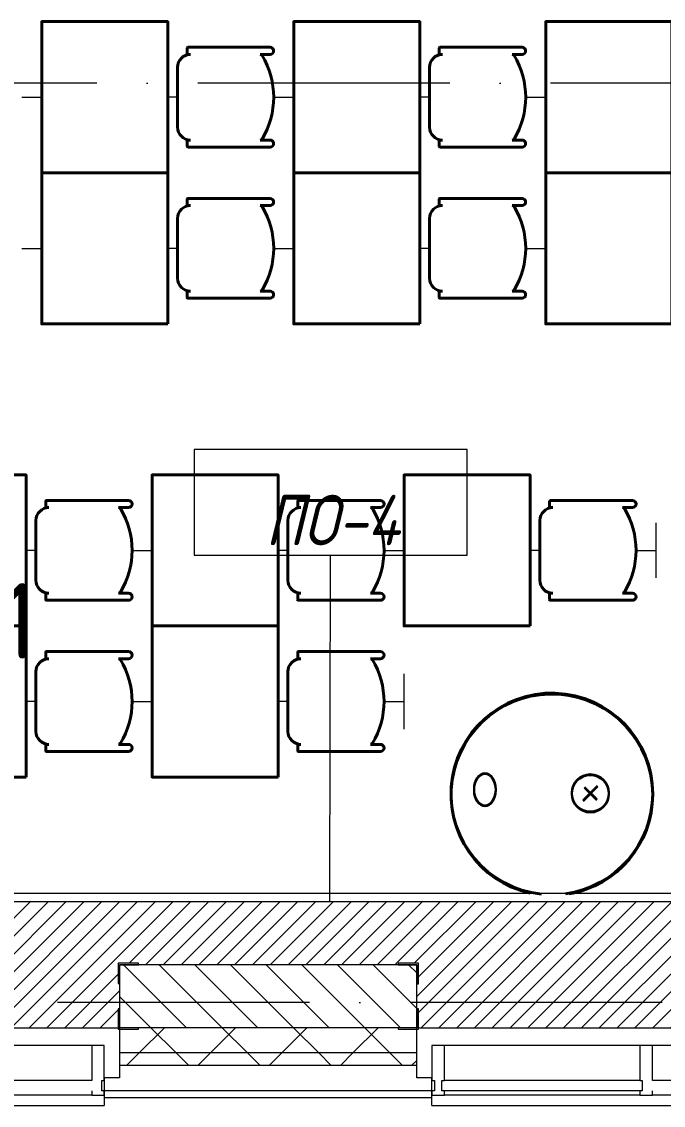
# Model space of a CAD drawing. Header units: millimetres. Extents: x -6467 to 105918, y -7090 to 92481.
# Drawn here: x 50372 to 52919, y 54873 to 59176 of the extents above; entities that cross this region are included whole.
import ezdxf

# ---------------------------------------------------------------- set-up
doc = ezdxf.new("R2010")
doc.units = ezdxf.units.MM
doc.linetypes.add('50_200_ШТРИХ_1Т_ш5_п1_п1_', pattern=[1400, 1000, -200, 0, -200])
doc.linetypes.add('IMPORT-ACAD_ISO02W100', pattern=[3000, 2400, -600])
for name, color, linetype, lineweight in [('A-FLOR', 7, 'Continuous', 9), ('A-FLOR-IDEN', 7, 'Continuous', 9), ('A-GLAZ', 7, 'Continuous', 5), ('A-GLAZ-CWMG', 7, 'Continuous', 9), ('A-GLAZ-CWMG-1', 7, 'Continuous', 20), ('A-WALL', 7, 'Continuous', 5), ('A-WALL-FNSH-1', 7, 'Continuous', 5), ('A-WALL-IDEN', 7, 'Continuous', 9), ('I-WALL', 7, 'Continuous', 5)]:
    doc.layers.add(name, color=color, linetype=linetype, lineweight=lineweight)
for name, color, linetype, lineweight, true_color in [('A-FLOR-PATT-1', 7, 'Continuous', 5, 0xd61c12), ('A-GENM-1', 7, 'Continuous', 9, 0xaaaaaa), ('A-GENM-2', 7, 'Continuous', 20, 0xaaaaaa), ('мебель 2 этаж-1', 7, 'Continuous', 40, 0xaaaaaa), ('Оси-3', 7, '50_200_ШТРИХ_1Т_ш5_п1_п1_', 9, 0xaaaaaa), ('ТХ_невидимый-1', 7, 'IMPORT-ACAD_ISO02W100', 20, 0xaaaaaa), ('ТХ_функционал-2', 7, 'Continuous', 40, 0xaaaaaa), ('ТХ_функционал-9', 7, 'Continuous', 30, 0xaaaaaa)]:
    doc.layers.add(name, color=color, linetype=linetype, lineweight=lineweight, true_color=true_color)
doc.styles.add('GOST Common', font='GOST_Common.ttf', dxfattribs={"height": 300})
doc.styles.add('GOST Common_I', font='GOST_Common Italic.ttf', dxfattribs={"width": 0.9, "height": 200})
pattern_1 = [(45, (0, 0), (-141.42136, 141.42136), []), (135, (0, 0), (-141.42136, -141.42136), [])]

# ---------------------------------------------------------------- blocks, each defined once
blk = doc.blocks.new('Прямоугольный импост - Импост структурный с накладкой - 180мм-22437111-АИ_План этажа Радиаторы_2')
at = {"layer": 'A-GLAZ-CWMG-1'}
for p, q in [((-50, 0), (-50, 17)), ((-50, 17), (0, 17)), ((0, 0), (-10, 0)), ((-10, 0), (-10, -40)), ((0, 17), (0, 0)), ((-50, -180), (-50, -40)), ((-10, -40), (0, -40)), ((0, -40), (0, -180)), ((0, -180), (-50, -180))]:
    blk.add_line(p, q, dxfattribs=at)
blk = doc.blocks.new('Прямоугольный импост - Импост структурный с накладкой - 180мм-V232-АИ_План этажа Радиаторы_2')
at = {"layer": 'A-GLAZ-CWMG'}
for p, q in [((6637, 55111), (5862, 55111)), ((6637, 54914), (5862, 54914))]:
    blk.add_line(p, q, dxfattribs=at)
blk = doc.blocks.new('Прямоугольный импост - Импост структурный с накладкой - 180мм-V231-АИ_План этажа Радиаторы_2')
at = {"layer": 'A-GLAZ-CWMG'}
for p, q in [((49825, 55111), (49050, 55111)), ((49825, 54931), (49050, 54931)), ((49825, 54914), (49050, 54914))]:
    blk.add_line(p, q, dxfattribs=at)
blk = doc.blocks.new('Прямоугольный импост - Импост структурный с накладкой - 180мм-V237-АИ_План этажа Радиаторы_2')
at = {"layer": 'A-GLAZ-CWMG-1'}
for p, q in [((-25, 0), (-25, 17)), ((-25, 17), (25, 17)), ((-15, 0), (-25, 0)), ((-15, -40), (-15, 0)), ((25, 17), (25, 0)), ((-25, -180), (-25, -40)), ((-25, -40), (-15, -40)), ((25, -40), (25, -180)), ((25, -180), (-25, -180))]:
    blk.add_line(p, q, dxfattribs=at)
blk = doc.blocks.new('Прямоугольный импост - Импост структурный с накладкой - 180мм-22437157-АИ_План этажа Радиаторы_2')
at = {"layer": 'A-GLAZ-CWMG-1'}
for p, q in [((0, 17), (-50, 17)), ((-50, 17), (-50, 0)), ((-50, 0), (-40, 0)), ((-40, 0), (-40, -40)), ((-10, -40), (-10, 0)), ((-10, 0), (0, 0)), ((0, 0), (0, 17)), ((-40, -40), (-50, -40)), ((-50, -40), (-50, -180)), ((0, -40), (-10, -40)), ((0, -180), (0, -40)), ((-50, -180), (0, -180))]:
    blk.add_line(p, q, dxfattribs=at)
blk = doc.blocks.new('Фахверк _газобетон торцы_351 - Фахверк _газобетон торцы_-25574743-АИ_План этажа Радиаторы_2')
at = {"layer": 'A-GENM-2'}
for p, q in [((89406, 11134.7), (89325, 11134.7)), ((89325, 11134.7), (89325, 11128.7)), ((89325, 11128.7), (89400, 11128.7)), ((89400, 11128.7), (89400, 11053.7)), ((89406, 11053.7), (89406, 11134.7)), ((89400, 11053.7), (89406, 11053.7)), ((89400, 10953.7), (89400, 10878.7)), ((89406, 10953.7), (89400, 10953.7)), ((89406, 10872.7), (89406, 10953.7)), ((89400, 10878.7), (89325, 10878.7)), ((89325, 10878.7), (89325, 10872.7)), ((89325, 10872.7), (89406, 10872.7))]:
    blk.add_line(p, q, dxfattribs=at)
blk = doc.blocks.new('Фахверк _газобетон торцы_354 - Фахверк _газобетон торцы_-25574803-АИ_План этажа Радиаторы_2')
at = {"layer": 'A-GENM-2'}
for p, q in [((89406, 156989.3), (89325, 156989.3)), ((89325, 156989.3), (89325, 156983.3)), ((89325, 156983.3), (89400, 156983.3)), ((89400, 156983.3), (89400, 156908.3)), ((89406, 156908.3), (89406, 156989.3)), ((89400, 156908.3), (89406, 156908.3)), ((89406, 156808.3), (89400, 156808.3)), ((89400, 156808.3), (89400, 156733.3)), ((89406, 156727.3), (89406, 156808.3)), ((89400, 156733.3), (89325, 156733.3)), ((89325, 156733.3), (89325, 156727.3)), ((89325, 156727.3), (89406, 156727.3))]:
    blk.add_line(p, q, dxfattribs=at)
blk = doc.blocks.new('Отлив_СКБ - Отлив витража-V398-АИ_План этажа Радиаторы_2')
at = {"layer": 'A-GLAZ'}
for p, q in [((0, 69), (0, 100)), ((1700, 100), (0, 100)), ((1700, 100), (1700, 69)), ((875, 2), (1650, 2)), ((825, 0), (50, 0)), ((1650, 0), (875, 0))]:
    blk.add_line(p, q, dxfattribs=at)
blk = doc.blocks.new('мебель 2 этаж-28800768-АИ_План этажа Радиаторы_2')
at = {"layer": 'ТХ_невидимый-1'}
for p, q in [((52715.5, 60481.4), (52715.5, 60700.1)), ((53215.5, 60481.4), (53215.5, 60700.1)), ((53715.5, 60481.4), (53715.5, 60700.1)), ((54215.5, 60481.4), (54215.5, 60700.1)), ((54715.5, 60481.4), (54715.5, 60700.1)), ((52635.7, 60590.8), (52715.5, 60590.8)), ((53254.5, 60590.8), (53215.5, 60590.8)), ((53635.7, 60590.8), (53715.5, 60590.8)), ((54254.5, 60590.8), (54215.5, 60590.8)), ((54635.7, 60590.8), (54715.5, 60590.8)), ((52715.5, 59881.4), (52715.5, 60100.1)), ((53215.5, 59881.4), (53215.5, 60100.1)), ((53715.5, 59881.4), (53715.5, 60100.1)), ((54215.5, 59881.4), (54215.5, 60100.1)), ((54715.5, 59881.4), (54715.5, 60100.1)), ((52635.7, 59990.8), (52715.5, 59990.8)), ((53254.5, 59990.8), (53215.5, 59990.8)), ((53635.7, 59990.8), (53715.5, 59990.8)), ((54254.5, 59990.8), (54215.5, 59990.8)), ((54635.7, 59990.8), (54715.5, 59990.8)), ((52653.5, 58682.2), (52653.5, 58900.8)), ((53153.5, 58682.2), (53153.5, 58900.8)), ((53653.5, 58682.2), (53653.5, 58900.8)), ((54153.5, 58682.2), (54153.5, 58900.8)), ((54653.5, 58682.2), (54653.5, 58900.8)), ((55153.5, 58682.2), (55153.5, 58900.8)), ((52692.5, 58791.5), (52653.5, 58791.5)), ((53073.7, 58791.5), (53153.5, 58791.5)), ((53692.5, 58791.5), (53653.5, 58791.5)), ((54073.7, 58791.5), (54153.5, 58791.5)), ((54692.5, 58791.5), (54653.5, 58791.5)), ((55073.7, 58791.5), (55153.5, 58791.5)), ((52653.5, 58082.2), (52653.5, 58300.8)), ((53153.5, 58082.2), (53153.5, 58300.8)), ((53653.5, 58082.2), (53653.5, 58300.8)), ((54153.5, 58082.2), (54153.5, 58300.8)), ((52692.5, 58191.5), (52653.5, 58191.5)), ((53073.7, 58191.5), (53153.5, 58191.5)), ((53692.5, 58191.5), (53653.5, 58191.5)), ((54073.7, 58191.5), (54153.5, 58191.5))]:
    blk.add_line(p, q, dxfattribs=at)
at = {"layer": 'ТХ_функционал-2'}
for p, q in [((53293, 60763.3), (53293, 60786.4)), ((53295.5, 60788.9), (53621.6, 60788.9)), ((53305.8, 60760.7), (53295.5, 60760.7)), ((53621.6, 60760.7), (53582.3, 60760.7)), ((54293, 60763.3), (54293, 60786.4)), ((54295.5, 60788.9), (54621.6, 60788.9)), ((54305.8, 60760.7), (54295.5, 60760.7)), ((54621.6, 60760.7), (54582.3, 60760.7)), ((53254.5, 60472.1), (53254.5, 60709.5)), ((54254.5, 60472.1), (54254.5, 60709.5)), ((53293, 60395.1), (53293, 60418.2)), ((53295.5, 60420.8), (53305.8, 60420.8)), ((53582.3, 60420.8), (53621.6, 60420.8)), ((54293, 60395.1), (54293, 60418.2)), ((54295.5, 60420.8), (54305.8, 60420.8)), ((54582.3, 60420.8), (54621.6, 60420.8)), ((53621.6, 60392.6), (53295.5, 60392.6)), ((54621.6, 60392.6), (54295.5, 60392.6)), ((53293, 60163.3), (53293, 60186.4)), ((53295.5, 60188.9), (53621.6, 60188.9)), ((53305.8, 60160.7), (53295.5, 60160.7)), ((53621.6, 60160.7), (53582.3, 60160.7)), ((54293, 60163.3), (54293, 60186.4)), ((54295.5, 60188.9), (54621.6, 60188.9)), ((54305.8, 60160.7), (54295.5, 60160.7)), ((54621.6, 60160.7), (54582.3, 60160.7)), ((53254.5, 59872.1), (53254.5, 60109.5)), ((54254.5, 59872.1), (54254.5, 60109.5)), ((53293, 59795.1), (53293, 59818.2)), ((53295.5, 59820.8), (53305.8, 59820.8)), ((53582.3, 59820.8), (53621.6, 59820.8)), ((54293, 59795.1), (54293, 59818.2)), ((54295.5, 59820.8), (54305.8, 59820.8)), ((54582.3, 59820.8), (54621.6, 59820.8)), ((53621.6, 59792.6), (53295.5, 59792.6)), ((54621.6, 59792.6), (54295.5, 59792.6)), ((52733.5, 58989.7), (53059.6, 58989.7)), ((53733.5, 58989.7), (54059.6, 58989.7)), ((54733.5, 58989.7), (55059.6, 58989.7)), ((52731, 58964), (52731, 58987.1)), ((52743.8, 58961.5), (52733.5, 58961.5)), ((53059.6, 58961.5), (53020.3, 58961.5)), ((53731, 58964), (53731, 58987.1)), ((53743.8, 58961.5), (53733.5, 58961.5)), ((54059.6, 58961.5), (54020.3, 58961.5)), ((54731, 58964), (54731, 58987.1)), ((54743.8, 58961.5), (54733.5, 58961.5)), ((55059.6, 58961.5), (55020.3, 58961.5)), ((52692.5, 58672.8), (52692.5, 58910.2)), ((53692.5, 58672.8), (53692.5, 58910.2)), ((54692.5, 58672.8), (54692.5, 58910.2)), ((52731, 58595.9), (52731, 58619)), ((52733.5, 58621.5), (52743.8, 58621.5)), ((53020.3, 58621.5), (53059.6, 58621.5)), ((53731, 58595.9), (53731, 58619)), ((53733.5, 58621.5), (53743.8, 58621.5)), ((54020.3, 58621.5), (54059.6, 58621.5)), ((54731, 58595.9), (54731, 58619)), ((54733.5, 58621.5), (54743.8, 58621.5)), ((55020.3, 58621.5), (55059.6, 58621.5)), ((53059.6, 58593.3), (52733.5, 58593.3)), ((54059.6, 58593.3), (53733.5, 58593.3)), ((55059.6, 58593.3), (54733.5, 58593.3)), ((52731, 58364), (52731, 58387.1)), ((52733.5, 58389.7), (53059.6, 58389.7)), ((53731, 58364), (53731, 58387.1)), ((53733.5, 58389.7), (54059.6, 58389.7)), ((52743.8, 58361.5), (52733.5, 58361.5)), ((53059.6, 58361.5), (53020.3, 58361.5)), ((53743.8, 58361.5), (53733.5, 58361.5)), ((54059.6, 58361.5), (54020.3, 58361.5)), ((52692.5, 58072.8), (52692.5, 58310.2)), ((53692.5, 58072.8), (53692.5, 58310.2)), ((52731, 57995.9), (52731, 58019)), ((52733.5, 58021.5), (52743.8, 58021.5)), ((53020.3, 58021.5), (53059.6, 58021.5)), ((53731, 57995.9), (53731, 58019)), ((53733.5, 58021.5), (53743.8, 58021.5)), ((54020.3, 58021.5), (54059.6, 58021.5)), ((53059.6, 57993.3), (52733.5, 57993.3)), ((54059.6, 57993.3), (53733.5, 57993.3))]:
    blk.add_line(p, q, dxfattribs=at)
at = {"layer": 'ТХ_функционал-2', "flags": 128}
for points in [[(53215.5, 60290.8), (53215.5, 60890.8), (52715.5, 60890.8), (52715.5, 60290.8)], [(54215.5, 60290.8), (54215.5, 60890.8), (53715.5, 60890.8), (53715.5, 60290.8)], [(55215.5, 60290.8), (55215.5, 60890.8), (54715.5, 60890.8), (54715.5, 60290.8)], [(53215.5, 59690.8), (53215.5, 60290.8), (52715.5, 60290.8), (52715.5, 59690.8)], [(54215.5, 59690.8), (54215.5, 60290.8), (53715.5, 60290.8), (53715.5, 59690.8)], [(55215.5, 59690.8), (55215.5, 60290.8), (54715.5, 60290.8), (54715.5, 59690.8)], [(52653.5, 58491.5), (52653.5, 59091.5), (52153.5, 59091.5), (52153.5, 58491.5)], [(53653.5, 58491.5), (53653.5, 59091.5), (53153.5, 59091.5), (53153.5, 58491.5)], [(54653.5, 58491.5), (54653.5, 59091.5), (54153.5, 59091.5), (54153.5, 58491.5)], [(52653.5, 57891.5), (52653.5, 58491.5), (52153.5, 58491.5), (52153.5, 57891.5)], [(53653.5, 57891.5), (53653.5, 58491.5), (53153.5, 58491.5), (53153.5, 57891.5)]]:
    blk.add_lwpolyline(points, close=True, dxfattribs=at)
at = {"layer": 'ТХ_функционал-2'}
for centre, radius, start, end in [((53305.8, 60709.5), 51.3, 90, 180), ((53295.5, 60786.4), 2.56, 90, 180), ((53295.5, 60763.3), 2.56, 180, 270), ((53582.3, 60752.2), 8.55, 31.9317, 90), ((53314.6, 60590.8), 321.2, 328.8863, 31.1137), ((53621.6, 60774.8), 14.1, 270, 90), ((54305.8, 60709.5), 51.3, 90, 180), ((54295.5, 60786.4), 2.56, 90, 180), ((54295.5, 60763.3), 2.56, 180, 270), ((54582.3, 60752.2), 8.55, 31.9317, 90), ((54314.6, 60590.8), 321.2, 328.8863, 31.1137), ((54621.6, 60774.8), 14.1, 270, 90), ((53305.8, 60472.1), 51.3, 180, 270), ((54305.8, 60472.1), 51.3, 180, 270), ((53295.5, 60418.2), 2.56, 90, 180), ((53582.3, 60429.3), 8.55, 270, 328.0683), ((53621.6, 60406.7), 14.1, 270, 90), ((54295.5, 60418.2), 2.56, 90, 180), ((54582.3, 60429.3), 8.55, 270, 328.0683), ((54621.6, 60406.7), 14.1, 270, 90), ((53295.5, 60395.1), 2.56, 180, 270), ((54295.5, 60395.1), 2.56, 180, 270), ((53305.8, 60109.5), 51.3, 90, 180), ((53295.5, 60186.4), 2.56, 90, 180), ((53295.5, 60163.3), 2.56, 180, 270), ((53582.3, 60152.2), 8.55, 31.9317, 90), ((53314.6, 59990.8), 321.2, 328.8863, 31.1137), ((53621.6, 60174.8), 14.1, 270, 90), ((54305.8, 60109.5), 51.3, 90, 180), ((54295.5, 60186.4), 2.56, 90, 180), ((54295.5, 60163.3), 2.56, 180, 270), ((54582.3, 60152.2), 8.55, 31.9317, 90), ((54314.6, 59990.8), 321.2, 328.8863, 31.1137), ((54621.6, 60174.8), 14.1, 270, 90), ((53305.8, 59872.1), 51.3, 180, 270), ((54305.8, 59872.1), 51.3, 180, 270), ((53295.5, 59818.2), 2.56, 90, 180), ((53582.3, 59829.3), 8.55, 270, 328.0683), ((53621.6, 59806.7), 14.1, 270, 90), ((54295.5, 59818.2), 2.56, 90, 180), ((54582.3, 59829.3), 8.55, 270, 328.0683), ((54621.6, 59806.7), 14.1, 270, 90), ((53295.5, 59795.1), 2.56, 180, 270), ((54295.5, 59795.1), 2.56, 180, 270), ((52733.5, 58987.1), 2.56, 90, 180), ((53059.6, 58975.6), 14.1, 270, 90), ((53733.5, 58987.1), 2.56, 90, 180), ((54059.6, 58975.6), 14.1, 270, 90), ((54733.5, 58987.1), 2.56, 90, 180), ((55059.6, 58975.6), 14.1, 270, 90), ((52743.8, 58910.2), 51.3, 90, 180), ((52733.5, 58964), 2.56, 180, 270), ((53020.3, 58952.9), 8.55, 31.9317, 90), ((52752.6, 58791.5), 321.2, 328.8863, 31.1137), ((53743.8, 58910.2), 51.3, 90, 180), ((53733.5, 58964), 2.56, 180, 270), ((54020.3, 58952.9), 8.55, 31.9317, 90), ((53752.6, 58791.5), 321.2, 328.8863, 31.1137), ((54743.8, 58910.2), 51.3, 90, 180), ((54733.5, 58964), 2.56, 180, 270), ((55020.3, 58952.9), 8.55, 31.9317, 90), ((54752.6, 58791.5), 321.2, 328.8863, 31.1137), ((52743.8, 58672.8), 51.3, 180, 270), ((53743.8, 58672.8), 51.3, 180, 270), ((54743.8, 58672.8), 51.3, 180, 270), ((52733.5, 58619), 2.56, 90, 180), ((53020.3, 58630.1), 8.55, 270, 328.0683), ((53059.6, 58607.4), 14.1, 270, 90), ((53733.5, 58619), 2.56, 90, 180), ((54020.3, 58630.1), 8.55, 270, 328.0683), ((54059.6, 58607.4), 14.1, 270, 90), ((54733.5, 58619), 2.56, 90, 180), ((55020.3, 58630.1), 8.55, 270, 328.0683), ((55059.6, 58607.4), 14.1, 270, 90), ((52733.5, 58595.9), 2.56, 180, 270), ((53733.5, 58595.9), 2.56, 180, 270), ((54733.5, 58595.9), 2.56, 180, 270), ((52733.5, 58387.1), 2.56, 90, 180), ((53059.6, 58375.6), 14.1, 270, 90), ((53733.5, 58387.1), 2.56, 90, 180), ((54059.6, 58375.6), 14.1, 270, 90), ((52743.8, 58310.2), 51.3, 90, 180), ((52733.5, 58364), 2.56, 180, 270), ((53020.3, 58352.9), 8.55, 31.9317, 90), ((52752.6, 58191.5), 321.2, 328.8863, 31.1137), ((53743.8, 58310.2), 51.3, 90, 180), ((53733.5, 58364), 2.56, 180, 270), ((54020.3, 58352.9), 8.55, 31.9317, 90), ((53752.6, 58191.5), 321.2, 328.8863, 31.1137), ((54739.8, 57824.9), 400, 0, 264.104), ((54739.8, 57821.4), 400, 0, 257.5415), ((52743.8, 58072.8), 51.3, 180, 270), ((53743.8, 58072.8), 51.3, 180, 270), ((52733.5, 58019), 2.56, 90, 180), ((53020.3, 58030.1), 8.55, 270, 328.0683), ((53059.6, 58007.4), 14.1, 270, 90), ((53733.5, 58019), 2.56, 90, 180), ((54020.3, 58030.1), 8.55, 270, 328.0683), ((54059.6, 58007.4), 14.1, 270, 90), ((52733.5, 57995.9), 2.56, 180, 270), ((53733.5, 57995.9), 2.56, 180, 270), ((54739.8, 57824.9), 400, 277.7051, 0), ((54739.8, 57821.4), 400, 279.909, 0)]:
    blk.add_arc(centre, radius, start, end, dxfattribs=at)
at = {"layer": 'ТХ_функционал-9'}
for p, q in [((54863.6, 57799.7), (54921.2, 57857.4)), ((54863.6, 57796.3), (54921.2, 57853.9)), ((54917.6, 57803.3), (54869, 57852)), ((54917.6, 57799.9), (54869, 57848.5))]:
    blk.add_line(p, q, dxfattribs=at)
for centre in [(54892.4, 57828.5), (54892.4, 57825.1)]:
    blk.add_circle(centre, 74, dxfattribs=at)
for centre in [(54474.2, 57843.2), (54474.2, 57839.8)]:
    blk.add_ellipse(centre, major_axis=(0, 64), ratio=0.671875, dxfattribs=at)
blk = doc.blocks.new('AAR_СКБ_Марка_Перекрытия_1 мм - Марка пола-27961726-АИ_План этажа Радиаторы_2')
at = {"layer": 'A-FLOR-IDEN'}
for p, q in [((2.723, 2.101), (-2.69, 2.101)), ((-2.69, 2.101), (-2.69, 0)), ((2.723, 0), (2.723, 2.101)), ((-2.69, 0), (2.723, 0))]:
    blk.add_line(p, q, dxfattribs=at)

msp = doc.modelspace()

# ---------------------------------------------------------------- hatches: boundary and pattern name
at = {"layer": 'A-FLOR-PATT-1'}
h = msp.add_hatch(dxfattribs=at)
h.set_pattern_fill('FP_326', color=256, style=0, pattern_type=2)
h.set_pattern_definition([(45, (51500, 55431.04), (-35.3553, 35.3553), [])])
h.paths.add_polyline_path([(50755.4, 55181), (50755.4, 55256), (50760.4, 55256), (50760.4, 55356), (50755.4, 55356), (50755.4, 55437), (50836.4, 55437), (50836.4, 55431), (51866.4, 55431), (51868.4, 55437), (51947.4, 55437), (51947.4, 55356), (51941.4, 55356), (51941.4, 55256), (51947.4, 55256), (51947.4, 55181), (53755.4, 55181), (53755.4, 55256), (53760.4, 55256), (53760.4, 55356), (53755.4, 55356), (53755.4, 55437), (53836.4, 55437), (53836.4, 55431), (54250, 55431), (54250, 55681), (48940, 55681), (48941.4, 55437), (48947.4, 55437), (48947.4, 55356), (48941.4, 55356), (48941.4, 55256), (48947.4, 55256), (48947.4, 55181), (50166.9, 55181)])
at = {"layer": 'A-WALL'}
h = msp.add_hatch(dxfattribs=at)
h.set_pattern_fill('FP_125', color=256, style=0, pattern_type=2)
h.set_pattern_definition(pattern_1)
h.paths.add_polyline_path([(74400, 55081), (74400, 55181), (68087, 55181), (68087, 55081), (74350, 55081)])
h.paths.add_polyline_path([(65946.4, 55081), (66450, 55081), (66450, 55181), (64968.4, 55181), (64968.4, 55081), (65115.9, 55081)])
h.paths.add_polyline_path([(63968.4, 55081), (63968.4, 55181), (62760.4, 55181), (62760.4, 55081), (63870.1, 55081)])
h.paths.add_polyline_path([(66950, 55081), (67212, 55081), (67212, 55181), (66950, 55181), (66950, 55169.4)])
h.paths.add_polyline_path([(59760.4, 55081), (60940.4, 55081), (60940.4, 55181), (59760.4, 55181)])
h.paths.add_polyline_path([(57940.4, 55081), (57940.4, 55181), (56760.4, 55181), (56760.4, 55081), (57641.4, 55081)])
h.paths.add_polyline_path([(54734.6, 55081), (54940.4, 55081), (54940.4, 55181), (53760.4, 55181), (53760.4, 55081), (54319.4, 55081)])
h.paths.add_polyline_path([(51827.9, 55081), (51940.4, 55081), (51940.4, 55181), (50760.4, 55181), (50760.4, 55081), (50997.4, 55081)])
h.paths.add_polyline_path([(47760.4, 55081), (48940.4, 55081), (48940.4, 55181), (47760.4, 55181)])
h.paths.add_polyline_path([(45599.2, 55081), (45940.4, 55081), (45940.4, 55181), (44460.4, 55181), (44460.4, 55081), (45183.9, 55081)])
h.paths.add_polyline_path([(41861.9, 55081), (42640.4, 55081), (42640.4, 55181), (41460.4, 55181), (41460.4, 55081)])
h.paths.add_polyline_path([(39640.4, 55081), (39640.4, 55181), (38460.4, 55181), (38460.4, 55081), (39370.4, 55081)])
h.paths.add_polyline_path([(36640.4, 55081), (36640.4, 55181), (35460.4, 55181), (35460.4, 55081), (36463.7, 55081)])
h.paths.add_polyline_path([(32726.4, 55081), (33640.4, 55081), (33640.4, 55181), (32460.4, 55181), (32460.4, 55081)])
h.paths.add_polyline_path([(30640.4, 55081), (30640.4, 55181), (29460.4, 55181), (29460.4, 55081), (30234.9, 55081)])
h.paths.add_polyline_path([(26400, 55081), (27640.4, 55081), (27640.4, 55181), (26400, 55181)])
h.paths.add_polyline_path([(23590.9, 55081), (24700, 55081), (24700, 55181), (23400, 55181), (23400, 55081)])
h.paths.add_polyline_path([(21514.7, 55081), (21700, 55081), (21700, 55181), (20400, 55181), (20400, 55081), (21099.4, 55081)])
h.paths.add_polyline_path([(17400, 55081), (18700, 55081), (18700, 55181), (17400, 55181)])
h.paths.add_polyline_path([(16116.5, 55081), (16525, 55081), (16525, 55181), (6687, 55181), (6687, 55081), (14455.5, 55081)])
h.paths.add_polyline_path([(5812, 55081), (5812, 55181), (-2450, 55181), (-2450, 55081), (2828.5, 55081)])
h = msp.add_hatch(dxfattribs=at)
h.set_pattern_fill('FP_125', color=256, style=0, pattern_type=2)
h.set_pattern_definition(pattern_1)
h.paths.add_polyline_path([(74350, 55031), (74350, 55081), (68087, 55081), (68087, 55031), (74251.4, 55031)])
h.paths.add_polyline_path([(67212, 55031), (67212, 55081), (66950, 55081), (66950, 55031)])
h.paths.add_polyline_path([(66450, 55031), (66450, 55081), (64968.4, 55081), (64968.4, 55031), (65946.4, 55031)])
h.paths.add_polyline_path([(63870.1, 55031), (63968.4, 55031), (63968.4, 55081), (62760.4, 55081), (62760.4, 55031), (63454.9, 55031)])
h.paths.add_polyline_path([(60940.4, 55031), (60940.4, 55081), (59760.4, 55081), (59760.4, 55031), (60132.9, 55031)])
h.paths.add_polyline_path([(57641.4, 55031), (57940.4, 55031), (57940.4, 55081), (56760.4, 55081), (56760.4, 55031), (56810.9, 55031)])
h.paths.add_polyline_path([(54734.6, 55031), (54940.4, 55031), (54940.4, 55081), (53760.4, 55081), (53760.4, 55031), (54319.4, 55031)])
h.paths.add_polyline_path([(51940.4, 55031), (51940.4, 55081), (50760.4, 55081), (50760.4, 55031), (51827.9, 55031)])
h.paths.add_polyline_path([(47760.4, 55031), (48940.4, 55031), (48940.4, 55081), (47760.4, 55081)])
h.paths.add_polyline_path([(45599.2, 55031), (45940.4, 55031), (45940.4, 55081), (44460.4, 55081), (44460.4, 55031), (45183.9, 55031)])
h.paths.add_polyline_path([(42640.4, 55031), (42640.4, 55081), (41460.4, 55081), (41460.4, 55031), (41861.9, 55031)])
h.paths.add_polyline_path([(39370.4, 55031), (39640.4, 55031), (39640.4, 55081), (38460.4, 55081), (38460.4, 55031), (38539.9, 55031)])
h.paths.add_polyline_path([(36463.7, 55031), (36640.4, 55031), (36640.4, 55081), (35460.4, 55081), (35460.4, 55031), (36048.4, 55031)])
h.paths.add_polyline_path([(33640.4, 55031), (33640.4, 55081), (32460.4, 55081), (32460.4, 55031), (33556.9, 55031)])
h.paths.add_polyline_path([(29460.4, 55031), (30640.4, 55031), (30640.4, 55081), (29460.4, 55081)])
h.paths.add_polyline_path([(26400, 55031), (27640.4, 55031), (27640.4, 55081), (26400, 55081)])
h.paths.add_polyline_path([(23400, 55031), (24700, 55031), (24700, 55081), (23400, 55081)])
h.paths.add_polyline_path([(21099.4, 55031), (21700, 55031), (21700, 55081), (20400, 55081), (20400, 55031)])
h.paths.add_polyline_path([(16525, 55031), (16525, 55081), (6687, 55081), (6687, 55031), (16116.5, 55031)])
h.paths.add_polyline_path([(18607.9, 55031), (18700, 55031), (18700, 55081), (17400, 55081), (17400, 55031), (17777.5, 55031)])
h.paths.add_polyline_path([(5812, 55031), (5812, 55081), (-2550, 55081), (-2550, 55031), (2828.5, 55031)])
at = {"layer": 'I-WALL'}
h = msp.add_hatch(dxfattribs=at)
h.set_pattern_fill('FP_2', color=256, style=0, pattern_type=2)
h.set_pattern_definition([(135, (0, 0), (-70.71068, -70.71068), [])])
h.paths.add_polyline_path([(51940.4, 55181), (51940.4, 55431), (50760.4, 55431), (50760.4, 55181), (51827.9, 55181)])
h.paths.add_polyline_path([(54250, 55181), (54250, 55431), (53760.4, 55431), (53760.4, 55181)])
h.paths.add_polyline_path([(48940.4, 55181), (48940, 55431), (48915, 55431), (48915, 55181), (48921.1, 55181)])
h.paths.add_polyline_path([(47760.4, 55181), (48880, 55181), (48880, 55431), (47760.4, 55431), (47760.4, 55298.5)])
h.paths.add_polyline_path([(45750, 55181), (45880, 55181), (45880, 55431), (45750, 55431), (45750, 55298.5)])
h.paths.add_polyline_path([(45915, 55181), (45940.4, 55181), (45940, 55431), (45915, 55431), (45915, 55298.5)])

# ---------------------------------------------------------------- linework, layer by layer
at = {"layer": 'A-FLOR'}
for p, q in [((54250, 55681), (48940, 55681)), ((48947.4, 55181), (50755.4, 55181)), ((51947.4, 55181), (53755.4, 55181))]:
    msp.add_line(p, q, dxfattribs=at)
at = {"layer": 'A-FLOR-IDEN'}
msp.add_line((51595, 55681), (51598.4, 57056.8), dxfattribs=at)
at = {"layer": 'A-WALL'}
for p, q in [((48940, 55716), (54190, 55716)), ((51940.4, 55431), (50760.4, 55431)), ((50760.4, 55431), (50760.4, 55181)), ((51940.4, 55181), (51940.4, 55431)), ((51940.4, 55081), (50760.4, 55081)), ((51940.4, 55031), (50760.4, 55031)), ((52000, 54931), (50700, 54931))]:
    msp.add_line(p, q, dxfattribs=at)
at = {"layer": 'A-WALL-FNSH-1'}
for p, q in [((51940.4, 55181), (50760.4, 55181)), ((50760.4, 55181), (50760.4, 54981.9)), ((51940.4, 54981.9), (51940.4, 55181)), ((50760.4, 54981.9), (50700, 54981.9)), ((50700, 54981.9), (50700, 54904)), ((52000, 54981.9), (51940.4, 54981.9)), ((52000, 54904), (52000, 54981.9)), ((50700, 54904), (52000, 54904))]:
    msp.add_line(p, q, dxfattribs=at)
at = {"layer": 'Оси-3'}
for p, q in [((74472.3, 58931), (-5267.3, 58931)), ((104718, 55281), (-5267.3, 55281))]:
    msp.add_line(p, q, dxfattribs=at)

# ---------------------------------------------------------------- block references
at = {"layer": 'A-FLOR-IDEN', "xscale": 199.9999999999999, "yscale": 199.9999999999999, "zscale": 199.9999999999999}
msp.add_blockref('AAR_СКБ_Марка_Перекрытия_1 мм - Марка пола-27961726-АИ_План этажа Радиаторы_2', (51595, 57056.8), dxfattribs=at)
at = {"layer": 'A-GENM-1', "rotation": 180}
msp.add_blockref('Фахверк _газобетон торцы_351 - Фахверк _газобетон торцы_-25574743-АИ_План этажа Радиаторы_2', (140161.4, 66309.8), dxfattribs=at)
at = {"layer": 'A-GENM-1'}
msp.add_blockref('Фахверк _газобетон торцы_354 - Фахверк _газобетон торцы_-25574803-АИ_План этажа Радиаторы_2', (-37458.6, -101552.3), dxfattribs=at)
at = {"layer": 'A-GLAZ', "rotation": 180}
for p in [(50700, 54973), (53700, 54973)]:
    msp.add_blockref('Отлив_СКБ - Отлив витража-V398-АИ_План этажа Радиаторы_2', p, dxfattribs=at)
at = {"layer": 'A-GLAZ-CWMG'}
for name, p in [('Прямоугольный импост - Импост структурный с накладкой - 180мм-V232-АИ_План этажа Радиаторы_2', (44013, 0)), ('Прямоугольный импост - Импост структурный с накладкой - 180мм-V231-АИ_План этажа Радиаторы_2', (3000, 0)), ('Прямоугольный импост - Импост структурный с накладкой - 180мм-V232-АИ_План этажа Радиаторы_2', (47013, 0))]:
    msp.add_blockref(name, p, dxfattribs=at)
at = {"layer": 'A-GLAZ-CWMG', "extrusion": (0, 0, -1), "rotation": 180}
for name, p in [('Прямоугольный импост - Импост структурный с накладкой - 180мм-22437111-АИ_План этажа Радиаторы_2', (-50700, 54931)), ('Прямоугольный импост - Импост структурный с накладкой - 180мм-V237-АИ_План этажа Радиаторы_2', (-52850, 54931))]:
    msp.add_blockref(name, p, dxfattribs=at)
at = {"layer": 'A-GLAZ-CWMG', "rotation": 180}
msp.add_blockref('Прямоугольный импост - Импост структурный с накладкой - 180мм-22437157-АИ_План этажа Радиаторы_2', (52000, 54931), dxfattribs=at)
at = {"layer": 'мебель 2 этаж-1'}
msp.add_blockref('мебель 2 этаж-28800768-АИ_План этажа Радиаторы_2', (-2263.5, -1715.2), dxfattribs=at)

# ---------------------------------------------------------------- texts
at = {"layer": 'A-FLOR-IDEN', "insert": (51605.2, 57196.5), "char_height": 200, "width": 572.4, "attachment_point": 5, "line_spacing_factor": 1.022766, "style": 'GOST Common_I'}
msp.add_mtext('\\pt180,360,540,720,900,1080,1260,1440,1620,1800,1980,2160,2340,2520,2700,2880,3060,3240,3420,3600,3780,3960,4140,4320,4500,4680,4860,5040,5220,5400,5580,5760;ПО-4', dxfattribs=at)
at = {"layer": 'A-WALL-IDEN', "insert": (49872.9, 56946.3), "char_height": 300, "width": 1178, "attachment_point": 2, "line_spacing_factor": 1.022766, "style": 'GOST Common'}
msp.add_mtext('\\pt80.001,159.999,240,320.001,399.999,480,560.001,639.999,720,800.001,879.999,960,1040.001,1119.999,1200,1280.001,1359.999,1440,1520.001,1599.999,1680,1760.001,1839.999,1920,2000.001,2079.999,2160,2240.001,2319.999,2400,2480.001,2559.999;ПО-4.1', dxfattribs=at)

doc.saveas('drawing.dxf')
